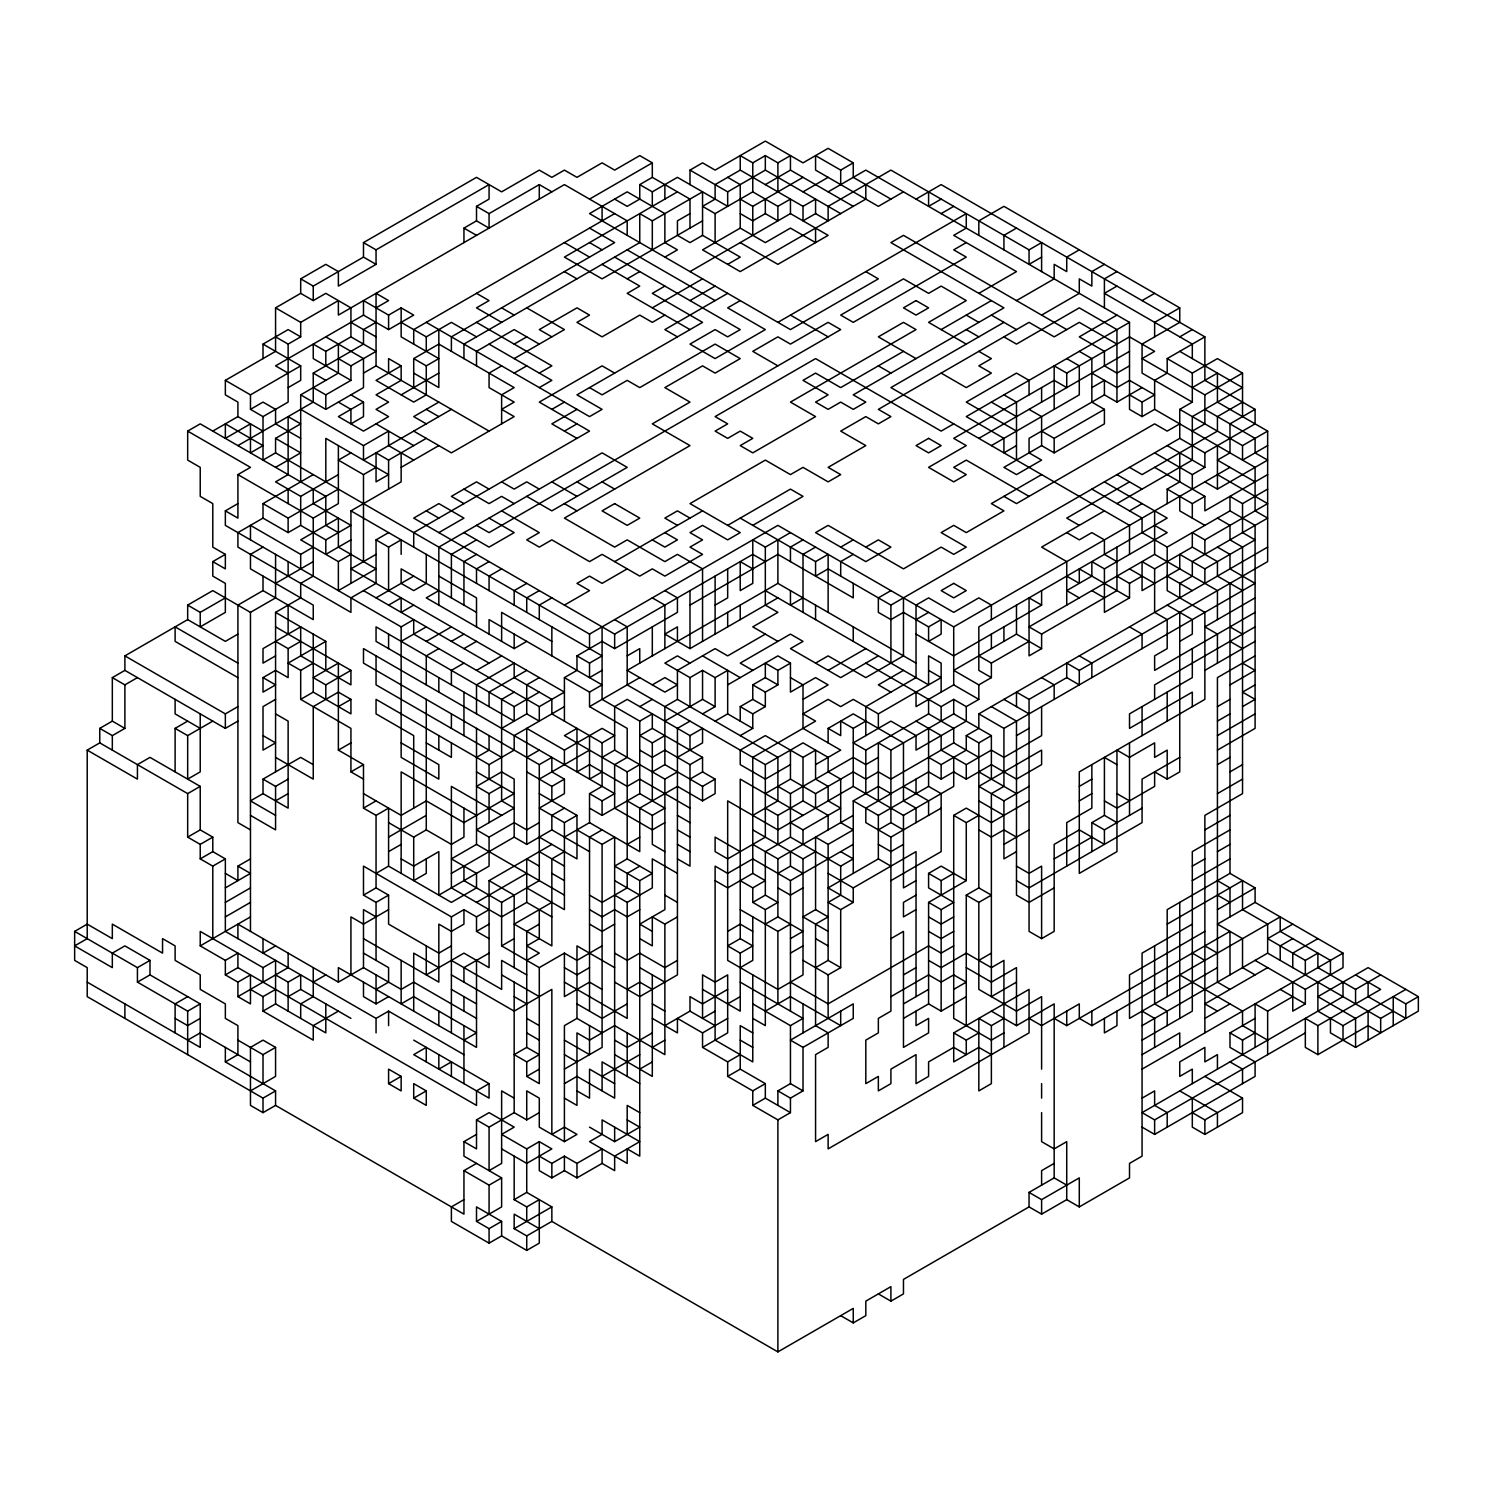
<?xml version="1.0" encoding="UTF-8"?>
<svg xmlns="http://www.w3.org/2000/svg" width="1493" height="1493" viewBox="0 0 1493 1493"><rect width="100%" height="100%" fill="white"/><g stroke="black" fill="none" stroke-linecap="round" stroke-linejoin="round"><path stroke-width="1.5" d="M263.011 431.104L237.91 416.603L237.91 402.102L225.35 394.861L225.35 380.36L275.57 351.359L275.57 307.857L300.69 293.356L300.69 278.855L325.81 264.354L338.37 271.595L338.37 286.096L376.049 264.354L376.049 249.854L489.069 184.609L489.069 199.11L476.51 206.351L476.51 220.852L489.069 228.112L489.069 213.611L539.29 184.609L551.85 191.85M376.049 264.354L363.49 257.095L363.49 242.594L476.51 177.35L501.629 191.85L539.29 170.109L551.85 177.35L564.41 170.109L576.97 177.35L602.09 162.849L614.649 170.109L639.75 155.608L652.31 162.849L652.31 177.35L639.75 184.609L639.75 199.11L627.191 206.351L614.649 199.11M300.69 278.855L313.25 286.096L363.49 257.095M300.69 293.356L313.25 300.597L325.81 293.356L350.93 307.857L350.93 336.858L376.049 351.359L350.93 365.86L338.37 358.6M263.011 358.6L263.011 344.099L288.13 329.598L300.69 336.858L300.69 322.357L338.37 300.597L338.37 315.098L564.41 184.609L627.191 220.852L627.191 235.353M463.95 242.612L463.95 228.112L476.51 220.852M275.57 336.858L288.13 344.099L300.69 336.858M363.49 315.098L363.49 300.597L388.591 315.098L401.15 307.857L413.71 315.098L388.591 329.598L363.49 315.098L275.57 365.86L288.13 373.101M376.049 307.857L388.591 300.597L376.049 293.356L376.049 365.86L489.069 431.104M225.35 597.872L200.23 612.373L200.23 626.873L225.35 612.373L225.35 583.371L212.79 576.111L212.79 561.611L225.35 568.87L225.35 554.37L212.79 547.11L212.79 503.608L200.23 496.367L200.23 467.365L187.67 460.105L187.67 431.104L200.23 423.863L325.81 496.367L325.81 525.368L338.37 532.609M225.35 380.36L250.469 394.861L300.69 365.86L300.69 380.36L288.13 387.601M313.25 387.601L325.81 394.861L350.93 380.36L313.25 358.6L313.25 344.099L325.81 351.359L350.93 336.858M376.049 322.357L363.49 329.598L363.49 344.099L313.25 373.101L313.25 402.102L237.91 445.605M589.53 199.11L652.31 162.849M212.79 431.104L237.91 416.603M250.469 394.861L250.469 409.362L263.011 402.102L275.57 409.362L275.57 423.863L300.69 438.363M250.469 409.362L263.011 416.603L288.13 402.102L288.13 344.099M300.69 481.866L300.69 394.861L338.37 373.101L338.37 344.099M614.649 213.611L413.71 329.598L413.71 344.099M639.75 184.609L652.31 191.85L677.43 177.35L727.67 206.351L727.67 191.85L689.99 170.109L689.99 184.609M689.99 170.109L702.55 162.849L715.11 170.109L765.33 141.107L803.01 162.849L828.13 148.348L853.25 162.849L853.25 177.35L890.91 199.11M363.49 373.101L376.049 365.86M401.15 322.357L426.27 336.858L451.39 322.357L476.51 336.858M677.43 191.85L564.41 257.095L602.09 278.855L702.55 220.852M263.011 416.603L263.011 460.105L275.57 452.864L275.57 438.363L300.69 423.863L288.13 416.603L288.13 474.606L275.57 481.866L300.69 496.367L338.37 474.606M300.69 394.861L325.81 409.362L363.49 387.601L363.49 358.6L325.81 336.858M338.37 402.102L350.93 409.362L350.93 423.863L363.49 416.603L363.49 402.102L338.37 416.603L363.49 431.104L388.591 416.603L376.049 409.362L388.591 402.102L376.049 394.861L401.15 380.36L401.15 365.86L376.049 380.36L413.71 402.102L426.27 394.861L426.27 365.86L438.83 358.6L401.15 336.858L401.15 307.857M413.71 387.601L413.71 358.6L438.83 344.099L514.171 387.601L501.629 394.861L501.629 423.863M463.95 358.6L463.95 344.099L639.75 242.594L639.75 213.611L652.31 220.852L702.55 191.85L702.55 235.353L740.229 257.095L727.67 264.354M853.25 206.351L790.45 170.109L790.45 155.608L777.89 162.849L765.33 155.608L752.771 162.849L740.229 155.608L740.229 170.109L715.11 184.609L715.11 199.11L702.55 206.351L715.11 213.611L752.771 191.85L777.89 206.351L790.45 199.11L790.45 213.611L689.99 271.595M376.049 554.37L350.93 568.87L564.41 692.117L539.29 706.618L413.71 634.114L413.71 619.614L401.15 626.873L225.35 525.368L225.35 510.867L237.91 518.108L237.91 474.606L250.469 467.365L187.67 431.104M689.99 213.611L677.43 220.852L677.43 235.353L689.99 242.612L702.55 235.353M727.67 191.85L765.33 170.109L840.69 213.611M275.57 467.365L300.69 452.864L275.57 438.363M401.15 394.861L438.83 373.101M765.33 184.609L790.45 170.109M225.35 510.867L237.91 503.608M514.171 344.099L526.73 336.858M627.191 278.855L639.75 271.595M664.87 257.095L677.43 249.854L664.87 242.612L664.87 213.611L627.191 191.85L589.53 213.592L790.45 329.598L878.351 278.855L865.809 271.595M740.229 199.11L752.771 206.351L803.01 177.35M388.591 532.609L376.049 539.869L376.049 583.371L350.93 597.872L350.93 612.373L237.91 547.11L237.91 532.609L263.011 518.108L263.011 503.608L313.25 474.606M350.93 452.864L338.37 460.105L363.49 474.606L376.049 467.365M300.69 409.362L363.49 445.605L388.591 431.104L388.591 445.605L413.71 460.105M438.83 402.102L413.71 416.603L426.27 423.863M501.629 365.86L489.069 373.101L489.069 387.601L514.171 402.102L501.629 409.362L514.171 416.603L451.39 452.864L413.71 431.104M514.171 358.6L564.41 329.598L526.73 307.857M815.57 228.093L815.57 242.594L790.45 228.112L765.33 242.612L740.229 228.112L702.55 249.854L740.229 271.595L865.809 199.092L865.809 184.609M777.89 206.351L777.89 220.852L765.33 213.611L752.771 220.852L740.229 213.611M803.01 191.85L828.13 177.35M903.47 191.85L878.351 206.351L815.57 170.109L815.57 155.608L840.69 170.109L853.25 162.849M451.39 409.362L363.49 460.105L363.49 445.605M514.171 373.101L526.73 365.86M664.87 286.096L652.31 293.356L702.55 322.357L576.97 394.861L602.09 409.362L589.53 416.603L426.27 322.357M803.01 206.351L815.57 199.11L815.57 213.611L803.01 220.852L803.01 206.351L740.229 170.109M828.13 191.85L865.809 170.109L1129.51 322.357L1129.51 409.362L1142.07 416.603L1154.63 409.362L1255.09 467.365L1255.09 510.867L1267.65 518.108L1192.31 561.611L1192.31 576.111L1179.75 583.371L1179.75 597.872M212.79 561.611L225.35 554.37M263.011 503.608L288.13 518.108L338.37 489.107M325.81 481.866L325.81 438.363L388.591 474.606L376.049 481.866L376.049 452.864L388.591 460.105L426.27 438.363M539.29 373.101L551.85 365.86L476.51 322.357M652.31 307.857L702.55 278.855M263.011 547.11L250.469 554.37L250.469 568.87L313.25 605.113L313.25 619.614L263.011 590.612L237.91 605.113L237.91 822.624L250.469 829.884M263.011 518.108L288.13 532.609L300.69 525.368L325.81 539.869L350.93 525.368L313.25 503.608L313.25 489.107M237.91 474.606L313.25 518.108L338.37 503.608L338.37 445.605M401.15 467.365L438.83 445.605M539.29 387.601L551.85 380.36L489.069 344.099M664.87 315.098L652.31 322.357L639.75 315.098L602.09 336.858L576.97 322.357L589.53 315.098L576.97 307.857L539.29 329.598L551.85 336.858M689.99 300.597L715.11 286.096M237.91 721.119L225.35 728.379L124.889 670.376L124.889 655.875L187.67 619.614L187.67 605.113L212.79 590.612L250.469 612.373L275.57 597.872L275.57 554.37M350.93 583.371L350.93 510.867L401.15 481.866L401.15 452.864M727.67 293.356L664.87 329.598L677.43 336.858M250.469 539.869L250.469 525.368L300.69 554.37L313.25 547.11M551.85 409.362L564.41 402.102M740.229 300.597L727.67 307.857L765.33 329.598L715.11 358.6L689.99 344.099L715.11 329.598L727.67 336.858L740.229 329.598L614.649 257.095M916.03 199.11L941.15 184.609L1204.87 336.858L1204.87 380.36L1255.09 409.362L1255.09 423.863L1204.87 452.864L1179.75 438.363L890.91 605.113L828.13 568.87L815.57 576.111L815.57 561.611L740.229 518.108M112.33 677.617L124.889 684.876L124.889 728.379L112.33 721.119L112.33 677.617L124.889 670.376M275.57 583.371L313.25 561.611M350.93 539.869L325.81 554.37L325.81 539.869M576.97 409.362L551.85 423.863L576.97 438.363M941.15 199.11L928.59 206.351L928.59 191.85M124.889 684.876L137.431 677.617M338.37 561.611L338.37 590.612L376.049 568.87L338.37 547.11L338.37 518.108L300.69 539.869L338.37 561.611L350.93 554.37M564.41 431.104L576.97 423.863M941.15 213.611L953.71 206.351M237.91 634.114L225.35 641.374L187.67 619.614M275.57 771.881L275.57 612.373L300.69 597.872L300.69 583.371L313.25 576.111L313.25 518.108M376.049 539.869L388.591 547.11L401.15 539.869L401.15 554.37M777.89 322.357L966.27 213.611L966.27 228.112L953.71 235.353L1016.49 271.595L978.829 293.356M87.21 982.133L200.23 1047.395L200.23 1003.893L149.991 974.892L149.991 960.391L124.889 945.89L112.33 953.131L112.33 967.632L74.65 945.89L87.21 938.63L87.21 750.121L99.77 742.879L99.77 728.379L112.33 721.119M438.83 532.609L463.95 518.108L438.83 503.608L413.71 518.108L614.649 634.114L752.771 554.37L765.33 561.611M99.77 728.379L112.33 735.62L124.889 728.379M966.27 242.594L953.71 249.854L966.27 257.095L853.25 322.357L840.69 315.098L903.47 278.855L928.59 293.356L941.15 286.096L966.27 300.597L928.59 322.357L966.27 344.099M275.57 655.875L263.011 663.116L263.011 648.615L300.69 626.873L300.69 655.875L350.93 684.876L350.93 670.376L275.57 626.873M275.57 641.374L288.13 648.615L300.69 641.374M376.049 597.872L413.71 576.111M476.51 539.869L451.39 554.37L451.39 597.872M1016.49 228.093L1003.931 235.353L1003.931 249.854M175.11 771.881L175.11 728.379L187.67 721.119M263.011 677.617L275.57 684.876L263.011 692.117L263.011 677.617L275.57 670.376L288.13 677.617L288.13 648.615M275.57 612.373L325.81 641.374L288.13 663.116L300.69 670.376L313.25 663.116M388.591 605.113L401.15 597.872L401.15 612.373L413.71 605.113M476.51 554.37L463.95 561.611L463.95 605.113M200.23 713.878L200.23 771.881L187.67 779.122L187.67 735.62L212.79 721.119M124.889 655.875L225.35 713.878L237.91 706.618M438.83 590.612L426.27 597.872L514.171 648.615L526.73 641.374M489.069 561.611L476.51 568.87L476.51 583.371M815.57 213.611L828.13 220.852L828.13 206.351L890.91 170.109L1029.05 249.854L1041.61 242.594L1041.61 271.595M275.57 699.377L263.011 706.618L263.011 750.121L275.57 742.879L263.011 735.62M501.629 568.87L489.069 576.111L489.069 590.612M1041.61 257.095L1029.05 264.354L1029.05 249.854M300.69 670.376L300.69 699.377L313.25 692.117L350.93 713.878L350.93 699.377L338.37 692.117L313.25 706.618L313.25 779.122L275.57 757.38M325.81 699.377L325.81 684.876L350.93 670.376M401.15 641.374L426.27 626.873M903.47 351.359L840.69 387.601L815.57 373.101L803.01 380.36L828.13 394.861L815.57 402.102L828.13 409.362L840.69 402.102L853.25 409.362L865.809 402.102L853.25 394.861L1003.931 307.857L890.91 242.594L903.47 235.353L1066.73 329.598M941.15 329.598L991.371 300.597M1079.29 249.854L1066.73 257.095L1066.73 271.595L1054.17 264.354L1054.17 278.855L1016.49 300.597M426.27 641.374L451.39 626.873M526.73 583.371L514.171 590.612L514.171 605.113M187.67 793.623L200.23 786.382L200.23 829.884L187.67 837.125L187.67 793.623L99.77 742.879M338.37 706.618L350.93 699.377M438.83 648.615L426.27 655.875L426.27 684.876M451.39 641.374L463.95 634.114M539.29 590.612L526.73 597.872L526.73 612.373M1003.931 322.357L890.91 387.601L1129.51 525.368L1129.51 554.37M1104.409 264.354L1091.85 271.595L1091.85 286.096L1079.29 278.855L1079.29 293.356L1041.61 315.098M463.95 648.615L476.51 641.374M551.85 597.872L539.29 605.113L539.29 619.614M614.649 561.611L702.55 510.867M1116.951 271.595L1104.409 278.855L1104.409 307.857M275.57 815.383L250.469 800.883L263.011 793.623L263.011 779.122L300.69 757.38L313.25 764.621M463.95 663.116L451.39 670.376L451.39 684.876M564.41 605.113L589.53 590.612L576.97 583.371L589.53 576.111L602.09 583.371L627.191 568.87M1116.951 286.096L1104.409 293.356L1192.31 344.099L1192.31 358.6M263.011 779.122L275.57 786.382L288.13 779.122M325.81 684.876L313.25 677.617L338.37 663.116L338.37 750.121L350.93 742.879M476.51 670.376L501.629 655.875M727.67 525.368L790.45 489.107L803.01 496.367L752.771 525.368M200.23 844.385L212.79 837.125L212.79 851.626L200.23 858.886L200.23 844.385L187.67 837.125M275.57 800.883L288.13 793.623M1116.951 315.098L1079.29 336.858L1104.409 351.359L1104.409 365.86L1116.951 373.101L1129.51 365.86M1142.07 300.597L1154.63 293.356M476.51 1163.402L463.95 1170.643L463.95 1214.145L275.57 1105.399L275.57 1090.898L263.011 1098.139L87.21 996.633L87.21 967.632L74.65 960.391L74.65 931.389L87.21 924.13L112.33 938.63L112.33 924.13L162.55 953.131L162.55 938.63L175.11 945.89L175.11 960.391L200.23 974.892L200.23 989.392L225.35 1003.893L225.35 1018.394L237.91 1025.635L237.91 1054.637L225.35 1061.896L225.35 1047.395M300.69 699.377L350.93 728.379L350.93 771.881L363.49 764.621L363.49 808.124L376.049 815.383L388.591 808.124L388.591 866.127L451.39 902.388L476.51 887.887L476.51 873.386L451.39 858.886L476.51 844.385L476.51 728.379M526.73 670.376L489.069 692.117L489.069 706.618M275.57 452.864L589.53 634.114L777.89 525.368L953.71 626.873L1229.989 467.365M953.71 423.863L941.15 431.104L815.57 358.6L715.11 416.603L727.67 423.863L715.11 431.104L727.67 438.363L740.229 431.104L752.771 438.363L740.229 445.605L752.771 452.864L815.57 416.603L790.45 402.102L916.03 329.598L903.47 322.357L878.351 336.858L916.03 358.6M1129.51 322.357L966.27 416.603L1003.931 438.363L1003.931 452.864L1016.49 445.605M200.23 858.886L212.79 866.127L225.35 858.886L225.35 931.389L376.049 1018.394L388.591 1011.134L463.95 1054.637M514.171 692.117L501.629 699.377L501.629 800.883L514.171 808.124L476.51 829.884L489.069 837.125L514.171 822.624L526.73 829.884L539.29 822.624M539.29 677.617L526.73 684.876L526.73 713.878L501.629 728.379M564.41 721.119L564.41 677.617L576.97 670.376L576.97 655.875L602.09 641.374L614.649 648.615L677.43 612.373L677.43 597.872L664.87 590.612M752.771 568.87L740.229 561.611L740.229 590.612L752.771 583.371L752.771 539.869L765.33 547.11L790.45 532.609M1054.17 409.362L1054.17 365.86L1066.73 373.101L1129.51 336.858L1154.63 351.359L1142.07 358.6L1204.87 394.861L1242.531 373.101L1242.531 416.603M1154.63 409.362L1154.63 380.36L1167.19 373.101L1167.19 358.6L1192.31 373.101L1192.31 402.102L1142.07 373.101L1142.07 344.099L1179.75 322.357L1179.75 307.857L1154.63 322.357L1154.63 336.858M225.35 873.386L237.91 880.627L237.91 866.127L250.469 858.886M514.171 706.618L514.171 721.119L376.049 641.374L376.049 626.873L514.171 706.618L539.29 692.117M576.97 655.875L589.53 663.116L602.09 655.875L350.93 510.867M689.99 605.113L777.89 554.37L853.25 597.872L853.25 583.371M803.01 539.869L790.45 547.11L790.45 561.611M978.829 438.363L1129.51 351.359M225.35 887.887L250.469 873.386L237.91 866.127M363.49 808.124L376.049 800.883M602.09 670.376L589.53 677.617L589.53 663.116M627.191 655.875L639.75 648.615L639.75 663.116M715.11 605.113L727.67 597.872L727.67 568.87M815.57 547.11L803.01 554.37L803.01 612.373M991.371 445.605L1079.29 394.861L1079.29 365.86L1066.73 358.6M1091.85 387.601L1104.409 380.36L1104.409 394.861L1116.951 402.102L1142.07 387.601M1179.75 336.858L1192.31 329.598M225.35 902.388L250.469 887.887M476.51 757.38L489.069 750.121L489.069 735.62M564.41 706.618L514.171 735.62L514.171 750.121L489.069 764.621L376.049 699.377L376.049 713.878L413.71 735.62L413.71 808.124M564.41 677.617L589.53 692.117L602.09 684.876L489.069 619.614L489.069 634.114M916.03 663.116L777.89 583.371L627.191 670.376L664.87 692.117L677.43 684.876L664.87 677.617L652.31 684.876M815.57 561.611L828.13 554.37L828.13 612.373M840.69 547.11L853.25 539.869M1104.409 394.861L1029.05 438.363L1029.05 452.864L1041.61 460.105L1016.49 474.606L1003.931 467.365L1041.61 445.605L1054.17 452.864L1104.409 423.863L1104.409 409.362L1091.85 402.102L1091.85 358.6L1079.29 351.359M1167.19 358.6L1204.87 336.858M74.65 931.389L137.431 967.632L149.991 960.391M225.35 916.889L250.469 902.388M589.53 692.117L589.53 706.618L639.75 677.617M677.43 641.374L677.43 626.873L664.87 634.114L689.99 648.615L777.89 597.872M853.25 554.37L840.69 561.611L840.69 576.111M865.809 547.11L878.351 539.869L890.91 547.11L865.809 561.611L815.57 532.609L828.13 525.368L903.47 568.87L941.15 547.11L953.71 554.37L966.27 547.11L941.15 532.609L953.71 525.368L966.27 532.609L1003.931 510.867L991.371 503.608L1041.61 474.606M1041.61 431.104L1054.17 438.363L1104.409 409.362M137.431 967.632L137.431 982.133L149.991 974.892M263.011 982.133L263.011 967.632L200.23 931.389L200.23 945.89L250.469 916.889M388.591 837.125L426.27 815.383M526.73 757.38L539.29 750.121M803.01 597.872L790.45 605.113L790.45 590.612M1129.51 394.861L1142.07 402.102L1154.63 394.861L1129.51 380.36L1116.951 387.601L1091.85 373.101M1192.31 373.101L1217.43 358.6L1242.531 373.101M388.591 851.626L401.15 844.385M388.591 822.624L413.71 837.125L426.27 829.884L451.39 844.385L463.95 837.125L463.95 808.124M564.41 808.124L551.85 815.383L551.85 829.884L526.73 844.385L514.171 837.125L514.171 779.122L501.629 771.881L476.51 786.382L489.069 793.623L501.629 786.382M564.41 837.125L589.53 822.624L589.53 793.623L602.09 800.883L614.649 793.623L363.49 648.615L363.49 663.116L539.29 764.621L551.85 757.38L551.85 771.881L564.41 779.122L564.41 793.623L539.29 808.124L564.41 822.624L576.97 815.383L576.97 858.886L539.29 837.125M526.73 844.385L526.73 728.379L564.41 750.121L602.09 728.379L614.649 735.62L602.09 742.879L551.85 713.878L551.85 699.377L514.171 677.617L514.171 663.116L476.51 684.876L476.51 713.878M639.75 706.618L652.31 699.377M689.99 663.116L677.43 655.875L664.87 663.116L689.99 677.617L702.55 670.376L715.11 677.617L727.67 670.376L727.67 713.878L752.771 728.379L752.771 713.878L765.33 706.618L765.33 692.117L777.89 684.876L777.89 670.376L765.33 663.116L765.33 677.617L752.771 684.876L752.771 699.377L740.229 706.618L740.229 721.119M765.33 634.114L727.67 655.875L715.11 648.615L677.43 670.376L677.43 699.377L664.87 706.618L664.87 764.621L702.55 786.382L715.11 779.122L715.11 793.623L702.55 800.883L677.43 786.382L639.75 808.124L639.75 851.626L589.53 822.624M1192.31 387.601L1217.43 373.101L1217.43 402.102L1267.65 431.104L1267.65 561.611L1079.29 670.376L1066.73 663.116L1066.73 677.617L1079.29 684.876L1079.29 670.376M225.35 960.391L237.91 953.131L237.91 967.632L225.35 974.892L225.35 960.391L200.23 945.89M376.049 873.386L388.591 866.127M539.29 779.122L589.53 750.121M602.09 626.873L602.09 699.377L639.75 721.119L652.31 713.878L652.31 728.379L702.55 757.38L702.55 771.881L689.99 779.122M1179.75 438.363L1179.75 409.362L1192.31 402.102M187.67 996.633L175.11 1003.893L175.11 1032.895M275.57 945.89L263.011 953.131L263.011 938.63M489.069 909.629L476.51 916.889L463.95 909.629L451.39 916.889L363.49 866.127L363.49 895.128L376.049 887.887L388.591 895.128L388.591 924.13L438.83 953.131L451.39 945.89M551.85 800.883L551.85 786.382L564.41 779.122M602.09 757.38L614.649 750.121L664.87 779.122L677.43 771.881M652.31 728.379L639.75 735.62L652.31 742.879L664.87 735.62M664.87 721.119L702.55 699.377L715.11 706.618L715.11 677.617M727.67 684.876L777.89 655.875L790.45 663.116L790.45 692.117L815.57 677.617L828.13 684.876L803.01 699.377M890.91 590.612L878.351 597.872L878.351 612.373L890.91 619.614L903.47 612.373L928.59 626.873L941.15 619.614L941.15 634.114L928.59 641.374L928.59 626.873M1179.75 423.863L1167.19 431.104L1154.63 423.863L1016.49 503.608L1003.931 496.367M137.431 982.133L187.67 1011.134L200.23 1003.893M237.91 982.133L250.469 974.892L250.469 1003.893L237.91 996.633L237.91 982.133L225.35 974.892M263.011 967.632L275.57 960.391L275.57 1003.893L263.011 1011.134L263.011 996.633L250.469 989.392M363.49 895.128L376.049 902.388L388.591 895.128M602.09 771.881L589.53 779.122L589.53 735.62M689.99 721.119L677.43 728.379L677.43 974.892L639.75 996.633L614.649 982.133M702.55 713.878L715.11 706.618M777.89 670.376L790.45 663.116M1192.31 431.104L1204.87 423.863L1204.87 394.861M1242.531 402.102L1217.43 416.603L1217.43 431.104L1142.07 474.606L1129.51 467.365M200.23 1018.394L187.67 1025.635L175.11 1018.394M237.91 996.633L288.13 967.632L288.13 953.131M388.591 909.629L363.49 924.13L350.93 916.889L350.93 974.892M451.39 873.386L514.171 837.125M589.53 793.623L602.09 786.382L602.09 742.879M689.99 808.124L639.75 779.122L627.191 786.382L589.53 764.621L576.97 771.881L576.97 728.379L564.41 735.62L627.191 771.881L639.75 764.621M614.649 750.121L614.649 706.618L627.191 699.377L689.99 735.62L702.55 728.379L702.55 742.879L677.43 757.38M715.11 721.119L727.67 713.878M815.57 663.116L828.13 655.875L865.809 677.617L903.47 655.875L903.47 597.872M1129.51 481.866L1066.73 518.108L1079.29 525.368M1255.09 409.362L1229.989 423.863L1229.989 452.864L1217.43 460.105L1255.09 481.866M187.67 1040.136L200.23 1032.895L250.469 1061.896M263.011 996.633L275.57 989.392M275.57 974.892L288.13 982.133L300.69 974.892L300.69 989.392L288.13 996.633M652.31 771.881L664.87 764.621M828.13 670.376L865.809 648.615M916.03 619.614L928.59 612.373M1104.409 510.867L1041.61 547.11L1066.73 561.611L1066.73 605.113M1116.951 503.608L1192.31 460.105L1192.31 416.603L1242.531 387.601L1179.75 351.359M313.25 982.133L325.81 974.892M426.27 945.89L426.27 974.892L463.95 953.131L489.069 967.632L489.069 880.627L551.85 844.385M589.53 808.124L602.09 815.383L639.75 793.623L639.75 721.119M639.75 750.121L652.31 757.38L664.87 750.121L689.99 764.621L702.55 757.38M740.229 735.62L752.771 728.379M878.351 655.875L840.69 677.617L790.45 648.615L803.01 641.374L790.45 634.114L740.229 663.116L752.771 670.376M1129.51 510.867L1142.07 503.608M1167.19 503.608L1167.19 489.107L1179.75 481.866L1179.75 452.864M1154.63 452.864L1192.31 474.606L1204.87 467.365L1204.87 452.864M1179.75 409.362L1242.531 445.605L1267.65 431.104M237.91 938.63L237.91 924.13L338.37 982.133L363.49 967.632L363.49 909.629L376.049 916.889M476.51 902.388L526.73 873.386M564.41 851.626L551.85 858.886L551.85 945.89L514.171 924.13L551.85 902.388M602.09 829.884L589.53 837.125L589.53 1011.134M1267.65 445.605L1242.531 460.105L1242.531 445.605M1167.19 489.107L1192.31 503.608L1204.87 496.367L1204.87 510.867L1267.65 474.606M1204.87 481.866L1217.43 489.107L1267.65 460.105L1255.09 452.864L1255.09 438.363L1204.87 409.362M463.95 866.127L463.95 880.627L501.629 902.388L539.29 880.627L539.29 764.621M576.97 829.884L602.09 844.385L614.649 837.125L614.649 1098.139L576.97 1076.397L564.41 1083.638M627.191 800.883L652.31 815.383L664.87 808.124L639.75 793.623M903.47 670.376L878.351 684.876L890.91 692.117M237.91 1040.136L263.011 1054.637L275.57 1047.395L275.57 1076.397L250.469 1090.898M338.37 1011.134L313.25 1025.635L313.25 1040.136L263.011 1011.134M376.049 989.392L388.591 982.133L388.591 967.632L363.49 953.131M476.51 916.889L476.51 931.389L489.069 924.13M551.85 916.889L526.73 902.388L501.629 916.889L451.39 887.887L451.39 786.382L501.629 815.383M627.191 844.385L639.75 837.125M664.87 822.624L652.31 829.884L614.649 808.124L614.649 764.621L627.191 757.38L627.191 728.379L589.53 706.618M614.649 619.614L627.191 626.873L627.191 684.876L765.33 764.621L803.01 742.879L828.13 757.38L828.13 771.881L840.69 779.122L840.69 822.624L853.25 829.884L828.13 844.385L815.57 837.125L815.57 909.629L803.01 916.889L828.13 931.389M828.13 742.879L828.13 728.379L853.25 713.878L903.47 742.879L903.47 800.883L916.03 808.124L916.03 822.624M1041.61 590.612L1041.61 605.113L953.71 655.875L916.03 634.114M1079.29 597.872L1066.73 590.612L1091.85 576.111L1091.85 561.611L1104.409 568.87L1167.19 532.609L1154.63 525.368M363.49 982.133L363.49 996.633L376.049 1003.893L388.591 996.633M627.191 858.886L614.649 866.127L639.75 880.627L652.31 873.386L627.191 858.886L627.191 771.881M790.45 764.621L765.33 779.122L740.229 764.621L740.229 750.121L765.33 735.62L803.01 757.38L815.57 750.121L815.57 779.122L828.13 786.382L828.13 800.883L840.69 808.124L803.01 829.884L790.45 822.624M828.13 728.379L840.69 735.62L840.69 721.119L853.25 728.379L865.809 721.119M715.11 880.627L727.67 887.887L752.771 873.386L752.771 757.38L815.57 721.119L803.01 713.878L828.13 699.377L840.69 706.618L853.25 699.377L878.351 713.878L941.15 677.617L928.59 670.376M1217.43 619.614L1217.43 590.612L1154.63 554.37L1029.05 626.873L1041.61 634.114L1041.61 648.615L1016.49 634.114L953.71 670.376L978.829 684.876L991.371 677.617L991.371 663.116L1029.05 641.374M1091.85 489.107L1142.07 518.108L1142.07 532.609L1167.19 547.11L1229.989 510.867L1255.09 525.368L1255.09 728.379L1217.43 750.121M1229.989 510.867L1229.989 496.367L1242.531 503.608L1267.65 489.107M489.069 953.131L463.95 967.632L463.95 982.133M501.629 902.388L501.629 945.89L514.171 938.63M539.29 924.13L526.73 931.389L526.73 1047.395L539.29 1054.637L526.73 1061.896L514.171 1054.637L526.73 1047.395M639.75 866.127L627.191 873.386L627.191 887.887L602.09 902.388L589.53 895.128M765.33 793.623L790.45 779.122L815.57 793.623L853.25 771.881L865.809 779.122L878.351 771.881L890.91 779.122L953.71 742.879L978.829 757.38M815.57 764.621L840.69 750.121L803.01 728.379L803.01 684.876L790.45 677.617M978.829 684.876L978.829 699.377L953.71 684.876L916.03 706.618L916.03 692.117M1041.61 634.114L1116.951 590.612L1116.951 547.11M1116.951 576.111L1129.51 583.371L1142.07 576.111M1242.531 503.608L1242.531 532.609L1255.09 539.869L1204.87 568.87L1179.75 554.37L1179.75 568.87L1142.07 590.612L1142.07 561.611L1154.63 568.87L1192.31 547.11L1217.43 561.611L1217.43 576.111L1242.531 590.612M1192.31 547.11L1192.31 532.609L1204.87 539.869L1267.65 503.608L1217.43 474.606M752.771 815.383L777.89 800.883L777.89 757.38L677.43 699.377M777.89 786.382L790.45 793.623L853.25 757.38L865.809 764.621L878.351 757.38M978.829 699.377L966.27 706.618L966.27 721.119L916.03 750.121L916.03 735.62L890.91 721.119L853.25 742.879L865.809 750.121L928.59 713.878L953.71 728.379L953.71 742.879M865.809 663.116L941.15 706.618L953.71 699.377L966.27 706.618M1041.61 648.615L1029.05 655.875L1029.05 597.872L1041.61 605.113M1129.51 583.371L1129.51 597.872L1104.409 612.373L1104.409 568.87M275.57 1047.395L263.011 1040.136L250.469 1047.395L250.469 1105.399L263.011 1112.64L275.57 1105.399M526.73 960.391L539.29 953.131L526.73 945.89L539.29 938.63L539.29 909.629M564.41 982.133L627.191 1018.394L627.191 902.388L652.31 887.887L652.31 858.886L677.43 873.386M765.33 808.124L777.89 815.383L803.01 800.883L803.01 757.38M878.351 800.883L878.351 742.879L890.91 750.121L953.71 713.878L991.371 735.62L991.371 779.122M501.629 945.89L539.29 967.632L564.41 953.131L576.97 960.391L602.09 945.89M614.649 924.13L602.09 931.389L589.53 924.13M639.75 909.629L627.191 916.889L614.649 909.629L602.09 916.889L589.53 909.629M853.25 728.379L853.25 786.382L777.89 829.884L727.67 800.883L727.67 960.391L777.89 989.392L803.01 974.892L803.01 858.886L752.771 829.884M928.59 757.38L941.15 764.621L966.27 750.121L966.27 735.62L978.829 728.379L978.829 713.878L1267.65 547.11M790.45 793.623L790.45 837.125L765.33 851.626L765.33 895.128L752.771 902.388L752.771 887.887L765.33 880.627L752.771 873.386M853.25 873.386L853.25 800.883L878.351 786.382L890.91 793.623M1016.49 706.618L1016.49 692.117L1029.05 699.377L1066.73 677.617M451.39 974.892L514.171 1011.134L551.85 989.392L551.85 1134.4L564.41 1127.14L576.97 1134.4L564.41 1141.641L539.29 1127.14L539.29 1098.139L526.73 1090.898L526.73 1119.899L539.29 1112.64M589.53 967.632L576.97 974.892L564.41 967.632M639.75 938.63L652.31 945.89L652.31 916.889L664.87 924.13L677.43 916.889M752.771 844.385L777.89 858.886L853.25 815.383M966.27 735.62L978.829 742.879L991.371 735.62M978.829 713.878L1003.931 728.379L1255.09 583.371L1229.989 568.87L1229.989 554.37L1217.43 547.11M388.591 1083.638L401.15 1076.397L401.15 1090.898L388.591 1083.638L388.591 1069.137L401.15 1076.397M463.95 1040.136L476.51 1032.895L413.71 996.633L401.15 1003.893L401.15 960.391M777.89 873.386L790.45 866.127L790.45 851.626M803.01 858.886L815.57 851.626M853.25 800.883L878.351 815.383L928.59 786.382L941.15 793.623L941.15 851.626L890.91 880.627M978.829 1032.895L966.27 1040.136L966.27 1054.637L953.71 1047.395L928.59 1061.896L928.59 1076.397L916.03 1083.638L916.03 1054.637L890.91 1069.137L890.91 1083.638L878.351 1090.898L878.351 1076.397L865.809 1083.638L865.809 1040.136L878.351 1032.895L878.351 1018.394L890.91 1011.134L890.91 837.125L865.809 822.624L865.809 808.124L928.59 771.881L941.15 779.122L953.71 771.881L966.27 779.122L991.371 764.621L1016.49 779.122L1041.61 764.621L1041.61 750.121L978.829 786.382L1003.931 800.883L1029.05 786.382M916.03 721.119L941.15 735.62L941.15 750.121L966.27 764.621L991.371 750.121L1003.931 757.38L1041.61 735.62L1041.61 706.618M1016.49 735.62L1029.05 728.379M1179.75 641.374L1192.31 634.114L1192.31 619.614L1167.19 605.113M1255.09 597.872L1204.87 626.873L1217.43 634.114L1217.43 663.116M413.71 1098.139L426.27 1090.898L426.27 1105.399L413.71 1098.139L413.71 1083.638L426.27 1090.898M790.45 1011.134L790.45 880.627L853.25 844.385M878.351 829.884L890.91 822.624L890.91 750.121M853.25 786.382L903.47 815.383L953.71 786.382L953.71 757.38M1255.09 612.373L1154.63 670.376L1154.63 655.875L1167.19 648.615L1167.19 619.614L1154.63 612.373L1154.63 568.87M602.09 1032.895L576.97 1018.394L564.41 1025.635L564.41 1141.641M627.191 989.392L639.75 982.133L652.31 989.392M677.43 960.391L664.87 967.632L639.75 953.131L627.191 960.391L614.649 953.131M727.67 931.389L740.229 924.13L752.771 931.389M752.771 902.388L765.33 909.629L777.89 902.388L765.33 895.128M803.01 887.887L790.45 895.128L777.89 887.887M790.45 837.125L840.69 866.127L853.25 858.886L840.69 851.626M890.91 837.125L941.15 808.124M1255.09 626.873L1154.63 684.876L1154.63 699.377M426.27 1061.896L426.27 1047.395L413.71 1054.637L489.069 1098.139L489.069 1083.638L476.51 1090.898L476.51 1105.399L237.91 967.632M627.191 1003.893L602.09 1018.394L576.97 1003.893M740.229 938.63L727.67 945.89L740.229 953.131L752.771 945.89L740.229 938.63L740.229 779.122L803.01 815.383M765.33 924.13L777.89 916.889L803.01 931.389L790.45 938.63M878.351 815.383L878.351 858.886L828.13 887.887L853.25 902.388L853.25 887.887L916.03 851.626L916.03 996.633M903.47 844.385L890.91 851.626L878.351 844.385M1003.931 1032.895L991.371 1040.136L953.71 1018.394L953.71 815.383L966.27 808.124L991.371 822.624L1029.05 800.883M1204.87 670.376L1255.09 641.374M526.73 1061.896L526.73 1076.397L539.29 1069.137M740.229 909.629L777.89 931.389L790.45 924.13M953.71 815.383L966.27 822.624L978.829 815.383M1255.09 655.875L1217.43 677.617L1217.43 982.133L1229.989 989.392M514.171 1156.142L514.171 1199.644L526.73 1206.904L539.29 1199.644L539.29 1243.146L526.73 1250.406L501.629 1235.905L501.629 1221.405L476.51 1206.904L476.51 1221.405L501.629 1206.904L501.629 1177.902L463.95 1156.142L463.95 1141.641L476.51 1148.901L476.51 1119.899L489.069 1112.64L514.171 1127.14L501.629 1134.4L526.73 1148.901L539.29 1141.641L551.85 1148.901L526.73 1163.402L501.629 1148.901M564.41 1069.137L602.09 1047.395L602.09 844.385M740.229 967.632L752.771 960.391L752.771 916.889M840.69 866.127L840.69 895.128L828.13 902.388L840.69 909.629L853.25 902.388M1229.989 684.876L1255.09 670.376L1242.531 663.116M463.95 1141.641L476.51 1134.4M476.51 1119.899L489.069 1127.14L514.171 1112.64L526.73 1119.899M652.31 1032.895L627.191 1047.395L614.649 1040.136M664.87 1025.635L689.99 1011.134L715.11 1025.635M727.67 989.392L702.55 1003.893L689.99 996.633L689.99 1011.134M790.45 953.131L803.01 945.89M916.03 880.627L903.47 887.887L903.47 815.383M928.59 902.388L941.15 909.629L953.71 902.388L928.59 887.887L928.59 873.386L941.15 866.127L966.27 880.627L928.59 902.388L928.59 1003.893L903.47 1018.394M1079.29 786.382L1091.85 779.122M1217.43 706.618L1229.989 699.377M1255.09 684.876L1242.531 692.117L1255.09 699.377L1242.531 706.618M602.09 1076.397L639.75 1054.637M652.31 1047.395L664.87 1040.136M715.11 1011.134L702.55 1018.394L702.55 974.892L715.11 982.133L727.67 974.892L727.67 1032.895L702.55 1047.395L702.55 1032.895L677.43 1018.394L677.43 1032.895L652.31 1018.394M727.67 1003.893L740.229 996.633M916.03 895.128L903.47 902.388L903.47 916.889L916.03 909.629M928.59 873.386L941.15 880.627L953.71 873.386M1003.931 844.385L1029.05 829.884M1079.29 800.883L1091.85 793.623M1217.43 721.119L1229.989 713.878M639.75 1069.137L652.31 1061.896M702.55 1032.895L727.67 1018.394M815.57 967.632L828.13 960.391L840.69 967.632L840.69 909.629M1016.49 851.626L1003.931 858.886L1003.931 800.883M1179.75 757.38L1142.07 779.122L1142.07 822.624L1029.05 887.887L1016.49 880.627M1217.43 735.62L1255.09 713.878M765.33 1011.134L790.45 996.633L840.69 1025.635L840.69 1011.134M803.01 960.391L828.13 974.873L840.69 967.632M890.91 938.63L903.47 931.389L903.47 1047.395L928.59 1032.895L928.59 1018.394L916.03 1025.635L916.03 1011.134M966.27 1025.635L966.27 895.128L978.829 887.887L978.829 742.879M1091.85 851.626L1091.85 822.624L1104.409 815.383L1116.951 822.624M1104.409 800.883L1116.951 808.124L1154.63 786.382L1154.63 771.881L1167.19 779.122L1179.75 771.881L1179.75 612.373M463.95 1199.644L451.39 1206.904L451.39 1221.405L489.069 1243.146L501.629 1235.905M463.95 1170.643L489.069 1185.143L501.629 1177.902M953.71 916.889L941.15 924.13L928.59 916.889M966.27 895.128L978.829 902.388L991.371 895.128L978.829 887.887M1054.17 858.886L1091.85 837.125M1091.85 822.624L1104.409 829.884L1142.07 808.124M1217.43 764.621L1229.989 757.38M539.29 1156.142L551.85 1163.402L564.41 1156.142L576.97 1163.402L602.09 1148.901L602.09 1163.402L576.97 1177.902L564.41 1170.643L551.85 1177.902L539.29 1170.643L539.29 1141.641M702.55 1047.395L727.67 1061.878L740.229 1054.637M752.771 1003.893L790.45 1025.635L803.01 1018.394L740.229 982.133M953.71 931.389L941.15 938.63L928.59 931.389M1229.989 771.881L1242.531 764.621M514.171 1199.644L526.73 1192.403L551.85 1206.904L551.85 1221.405L777.89 1351.893L853.25 1308.391L853.25 1322.891L865.809 1315.65L865.809 1301.149L890.91 1286.649L890.91 1301.149L903.47 1293.89L903.47 1279.408L1029.05 1206.904L1041.61 1214.145L1066.73 1199.644L1079.29 1206.904L1129.51 1177.902L1129.51 1163.402L1142.07 1156.142L1142.07 953.131L1192.31 924.13M589.53 1127.14L614.649 1141.641L639.75 1127.14L627.191 1119.899M727.67 1061.878L727.67 1076.378L740.229 1069.137L765.33 1083.638L765.33 1098.139L790.45 1112.64L790.45 1098.139L777.89 1090.879L777.89 1105.38M903.47 974.892L916.03 967.632M953.71 945.89L941.15 953.131L928.59 945.89L828.13 1003.875L790.45 982.133M1054.17 887.887L1029.05 902.388L1016.49 895.128L1016.49 721.119L991.371 706.618M1217.43 793.623L1242.531 779.122M476.51 1221.405L489.069 1228.646L501.629 1221.405M803.01 1047.377L853.25 1018.394L853.25 1003.893L790.45 1040.136L803.01 1047.377L803.01 1090.879L790.45 1098.139M890.91 996.633L928.59 974.892L941.15 982.133L953.71 974.892L966.27 982.133L953.71 989.392M539.29 1228.646L514.171 1214.145L514.171 1228.646L551.85 1206.904M727.67 1076.378L752.771 1090.879L765.33 1083.638M903.47 1003.893L928.59 989.392M978.829 960.391L991.371 953.131M1204.87 829.884L1229.989 815.383M514.171 1228.646L526.73 1235.905L551.85 1221.405M752.771 1090.879L752.771 1105.38L765.33 1098.139M777.89 1090.879L790.45 1083.638L803.01 1090.879M1029.05 699.377L1029.05 931.389L1041.61 938.63L1054.17 931.389L1054.17 844.385L1079.29 829.884L1104.409 844.385L1104.409 829.884M1229.989 829.884L1192.31 851.626L1192.31 1011.134L1142.07 1040.136M928.59 1003.893L941.15 1011.134L966.27 996.633M1192.31 866.127L1204.87 858.886M1217.43 851.626L1229.989 844.385M752.771 1105.38L777.89 1119.881L790.45 1112.64M1016.49 982.133L991.371 996.633L991.371 793.623L1003.931 786.382L1003.931 728.379M1192.31 880.627L1229.989 858.886M991.371 1054.637L978.829 1047.395L953.71 1061.896L953.71 1032.895L1029.05 989.392L1029.05 1032.895L828.13 1148.882L828.13 1134.381L815.57 1141.641L815.57 1054.637L828.13 1047.377L828.13 1032.876L815.57 1025.635L815.57 924.13L828.13 916.889L815.57 909.629M1255.09 960.391L1305.33 989.392L1343.009 967.632L1343.009 953.131L1255.09 902.388L1255.09 887.887L1229.989 873.386L1167.19 909.629L1167.19 996.633M991.371 1025.635L991.371 1083.638L978.829 1090.898L978.829 1018.394L991.371 1025.635L1003.931 1018.394M1167.19 924.13L1242.531 880.627L1242.531 909.629L1267.65 924.13L1267.65 953.131L1380.67 1018.394L1393.23 1011.134M991.371 1011.134L1016.49 1025.635L1054.17 1003.893L1054.17 1177.902L1066.73 1185.143M1217.43 909.629L1255.09 887.887M1204.87 931.389L1129.51 974.892L1129.51 1018.394L1217.43 967.632M1255.09 902.388L1217.43 924.13L1242.531 938.63L1242.531 967.632L1255.09 974.892M1054.17 1018.394L1066.73 1025.635L1229.989 931.389L1229.989 974.892M1029.05 1018.394L1041.61 1025.635L1079.29 1003.893L1079.29 1018.394L1091.85 1025.635L1280.21 916.889L1280.21 931.389L1330.45 960.391L1330.45 974.892M1292.77 924.13L1267.65 938.63L1305.33 960.391L1317.89 953.131L1317.89 967.632L1355.569 989.392L1380.67 974.892M1142.07 1025.635L1267.65 953.131M1292.77 938.63L1280.21 945.89L1280.21 960.391M1267.65 967.632L1204.87 1003.893L1217.43 1011.134M1317.89 938.63L1292.77 953.131L1292.77 967.632M1142.07 1054.637L1179.75 1032.895L1179.75 1047.395M1204.87 1018.394L1229.989 1003.893M1142.07 1069.137L1343.009 953.131M1142.07 1127.14L1154.63 1134.4L1255.09 1076.397L1255.09 1061.896L1229.989 1047.395L1229.989 1032.895L1255.09 1018.394M1255.09 1047.395L1255.09 1003.893L1267.65 1011.134L1292.77 996.633M1142.07 1098.139L1154.63 1090.898L1154.63 1105.399L1167.19 1112.64L1167.19 1127.14M1229.989 1032.895L1242.531 1040.136L1255.09 1032.895M1305.33 989.392L1305.33 1003.893L1292.77 1011.134L1292.77 982.133M1054.17 1163.402L1041.61 1170.643L1041.61 1185.143M1029.05 1206.904L1029.05 1192.403L1054.17 1177.902M1343.009 982.133L1343.009 996.633L1142.07 1112.64L1154.63 1119.899L1305.33 1032.895M1380.67 1018.394L1380.67 1032.895L1368.111 1025.635L1317.89 1054.637L1305.33 1047.395L1305.33 1018.394L1317.89 1025.635L1380.67 989.392L1355.569 974.892M1029.05 1192.403L1041.61 1199.644L1079.29 1177.902L1079.29 1206.904M1317.89 982.133L1317.89 1011.134L1343.009 1025.635L1405.79 989.392M1192.31 1112.64L1204.87 1119.899L1242.531 1098.139L1242.531 1112.64L1204.87 1134.4L1192.31 1127.14L1192.31 1098.139M1393.23 1025.635L1393.23 996.633L1405.79 1003.893L1418.35 996.633L1418.35 1011.134L1355.569 1047.395L1330.45 1032.895L1330.45 1018.394M1179.75 307.857L1003.931 206.351L978.829 220.852L978.829 235.353M1116.951 344.099L1079.29 322.357L1054.17 336.858L1029.05 322.357L878.351 409.362L890.91 416.603L878.351 423.863L865.809 416.603L840.69 431.104L865.809 445.605L828.13 467.365L840.69 474.606L828.13 481.866L803.01 467.365L790.45 474.606L765.33 460.105L689.99 503.608L740.229 532.609L727.67 539.869L702.55 525.368L689.99 532.609L702.55 539.869L689.99 547.11L702.55 554.37L664.87 576.111L652.31 568.87L639.75 576.111L602.09 554.37L589.53 561.611L551.85 539.869L539.29 547.11L526.73 539.869L539.29 532.609L501.629 510.867M991.371 315.098L1016.49 329.598M727.67 177.35L740.229 184.609L740.229 228.112M790.45 213.611L828.13 235.353L777.89 264.354L740.229 242.612M966.27 315.098L978.829 322.357M1003.931 336.858L1016.49 344.099L1079.29 307.857L1116.951 329.598L1116.951 402.102M966.27 329.598L978.829 336.858M1167.19 445.605L1204.87 467.365M978.829 351.359L991.371 358.6L978.829 365.86L991.371 373.101L966.27 387.601L941.15 373.101M652.31 177.35L689.99 199.11L689.99 228.112M1154.63 467.365L1204.87 496.367M1003.931 394.861L1016.49 402.102L1016.49 460.105M1029.05 409.362L1041.61 416.603L1041.61 445.605M1217.43 518.108L1229.989 525.368L1229.989 539.869L1242.531 547.11L1242.531 793.623L1204.87 815.383L1204.87 1032.895M991.371 402.102L1016.49 416.603M1116.951 474.606L1142.07 489.107M1204.87 525.368L1179.75 510.867L1179.75 496.367M1016.49 431.104L966.27 402.102L1016.49 373.101L1029.05 380.36L1029.05 394.861M1104.409 481.866L1167.19 518.108L978.829 626.873L978.829 670.376L991.371 677.617M790.45 315.098L828.13 336.858M878.351 365.86L890.91 373.101M589.53 228.093L614.649 242.594L451.39 336.858L451.39 351.359M627.191 249.854L715.11 300.597M589.53 242.594L602.09 249.854M1029.05 496.367L966.27 460.105L953.71 467.365L966.27 474.606L953.71 481.866L928.59 467.365L966.27 445.605L953.71 438.363L1054.17 380.36L1066.73 387.601L1066.73 373.101M1167.19 576.111L1192.31 590.612M564.41 242.594L589.53 257.095M602.09 264.354L639.75 286.096L627.191 293.356L689.99 329.598M777.89 365.86L752.771 351.359L777.89 336.858L790.45 344.099L828.13 322.357L840.69 329.598L489.069 532.609L476.51 525.368M1066.73 532.609L1079.29 539.869L1091.85 532.609L1104.409 539.869L1104.409 554.37L1116.951 561.611M1129.51 568.87L1154.63 583.371M1229.989 626.873L1242.531 634.114M476.51 206.351L489.069 213.611M1229.989 641.374L1242.531 648.615M564.41 271.595L576.97 278.855M1129.51 597.872L1079.29 568.87L1079.29 583.371L1066.73 576.111M463.95 228.112L476.51 235.353M1091.85 590.612L1104.409 597.872M1129.51 626.873L1142.07 634.114L1142.07 648.615M476.51 293.356L489.069 300.597L476.51 307.857L501.629 322.357M501.629 307.857L514.171 315.098M614.649 373.101L602.09 365.86L539.29 402.102L589.53 431.104L413.71 532.609L413.71 547.11M363.49 242.594L376.049 249.854M539.29 344.099L514.171 329.598L476.51 351.359L476.51 365.86M1079.29 655.875L1091.85 663.116L1091.85 677.617M589.53 387.601L602.09 394.861L627.191 380.36L639.75 387.601L715.11 344.099L740.229 358.6L715.11 373.101L702.55 365.86L664.87 387.601L689.99 402.102L652.31 423.863L689.99 445.605L564.41 518.108L614.649 547.11L627.191 539.869L664.87 561.611L677.43 554.37L702.55 568.87L702.55 641.374M1041.61 677.617L1054.17 684.876L1054.17 699.377M978.829 655.875L991.371 663.116M350.93 322.357L376.049 336.858M413.71 358.6L426.27 365.86M689.99 518.108L677.43 510.867L664.87 518.108L677.43 525.368M1003.931 699.377L1029.05 713.878M1116.951 764.621L1104.409 757.38L1104.409 815.383M401.15 365.86L388.591 358.6L388.591 373.101M413.71 373.101L438.83 387.601L438.83 329.598M602.09 481.866L614.649 489.107M275.57 307.857L300.69 322.357M576.97 481.866L589.53 489.107M664.87 532.609L677.43 539.869L664.87 547.11L652.31 539.869M765.33 590.612L928.59 684.876L928.59 655.875L941.15 663.116L941.15 692.117M1116.951 793.623L1129.51 800.883M426.27 409.362L438.83 416.603M551.85 481.866L576.97 496.367M539.29 489.107L526.73 481.866L514.171 489.107L501.629 481.866M564.41 503.608L576.97 510.867M1217.43 880.627L1229.989 887.887L1229.989 916.889M1418.35 996.633L1368.111 967.632L1317.89 996.633L1355.569 1018.394L1355.569 1047.395M263.011 344.099L300.69 365.86M313.25 373.101L325.81 380.36M350.93 394.861L363.49 402.102M526.73 496.367L551.85 510.867L627.191 467.365L602.09 452.864L438.83 547.11L438.83 605.113M777.89 641.374L752.771 626.873L777.89 612.373L765.33 605.113L765.33 547.11M1217.43 895.128L1229.989 902.388M376.049 423.863L413.71 445.605M489.069 489.107L476.51 481.866L451.39 496.367L463.95 503.608M514.171 503.608L501.629 496.367L489.069 503.608L463.95 489.107M978.829 771.881L1016.49 793.623M652.31 597.872L664.87 605.113L664.87 648.615M489.069 518.108L514.171 532.609L489.069 547.11L463.95 532.609M765.33 677.617L777.89 684.876M978.829 800.883L1003.931 815.383M702.55 655.875L740.229 677.617M752.771 684.876L765.33 692.117M1016.49 837.125L1003.931 829.884L991.371 837.125L978.829 829.884M1204.87 945.89L1217.43 953.131M1280.21 989.392L1305.33 1003.893M426.27 510.867L438.83 518.108M752.771 699.377L765.33 706.618M903.47 786.382L928.59 800.883L928.59 815.383M1192.31 953.131L1204.87 960.391M740.229 706.618L752.771 713.878M1016.49 866.127L1029.05 873.386L1041.61 866.127L1041.61 938.63M1179.75 974.892L1242.531 1011.134L1242.531 1025.635L1267.65 1040.136M890.91 822.624L903.47 829.884M438.83 576.111L476.51 597.872L476.51 626.873M551.85 641.374L501.629 612.373L501.629 641.374M476.51 612.373L401.15 568.87L401.15 583.371L413.71 590.612L426.27 583.371L426.27 554.37M803.01 800.883L828.13 815.383L828.13 829.884M878.351 858.886L890.91 866.127M1142.07 1011.134L1154.63 1018.394L1154.63 1047.395M1229.989 1061.896L1242.531 1069.137L1242.531 1083.638M702.55 771.881L715.11 779.122M363.49 590.612L489.069 663.116M1204.87 1076.397L1242.531 1098.139M828.13 873.386L853.25 887.887M526.73 713.878L539.29 721.119L539.29 706.618M790.45 866.127L803.01 873.386M966.27 967.632L991.371 982.133L1016.49 967.632L1016.49 1025.635M1179.75 1090.898L1217.43 1112.64L1217.43 1127.14M677.43 815.383L689.99 822.624M740.229 851.626L715.11 837.125L715.11 851.626L727.67 858.886L765.33 837.125L765.33 764.621M790.45 880.627L752.771 858.886L727.67 873.386L715.11 866.127L715.11 1040.136L752.771 1061.896L752.771 974.892M928.59 960.391L941.15 967.632L966.27 953.131L991.371 967.632L1003.931 960.391L1003.931 1047.395M677.43 829.884L689.99 837.125M677.43 844.385L689.99 851.626M740.229 880.627L752.771 887.887M501.629 757.38L376.049 684.876L376.049 655.875M526.73 771.881L551.85 786.382M664.87 851.626L652.31 844.385L652.31 815.383M677.43 858.886L689.99 866.127L689.99 764.621M815.57 938.63L828.13 945.89M539.29 793.623L576.97 815.383M953.71 1032.895L966.27 1040.136M187.67 605.113L200.23 612.373M426.27 742.879L451.39 757.38L451.39 742.879M476.51 771.881L514.171 793.623L463.95 822.624L426.27 800.883L401.15 815.383L363.49 793.623M401.15 742.879L438.83 764.621L438.83 779.122L401.15 757.38L401.15 626.873M551.85 829.884L589.53 851.626M664.87 895.128L677.43 902.388M237.91 663.116L175.11 626.873L175.11 641.374L237.91 677.617M614.649 880.627L639.75 895.128M476.51 815.383L401.15 771.881L401.15 873.386M539.29 851.626L564.41 866.127M614.649 895.128L627.191 902.388M275.57 713.878L288.13 721.119L288.13 808.124L263.011 793.623M338.37 750.121L363.49 764.621M539.29 866.127L526.73 858.886L526.73 902.388M551.85 873.386L564.41 880.627M652.31 931.389L639.75 924.13L664.87 909.629L664.87 779.122M350.93 771.881L363.49 779.122M476.51 844.385L564.41 895.128M526.73 887.887L564.41 909.629L564.41 822.624M702.55 989.392L740.229 1011.134L740.229 953.131M752.771 1018.394L765.33 1025.635L765.33 909.629M489.069 880.627L514.171 895.128L514.171 967.632M639.75 967.632L664.87 982.133M752.771 1032.895L740.229 1025.635L740.229 1069.137M200.23 728.379L175.11 713.878L175.11 699.377M614.649 967.632L576.97 945.89L576.97 1018.394M740.229 1040.136L752.771 1047.395M175.11 728.379L187.67 735.62M401.15 858.886L413.71 866.127L438.83 851.626L438.83 895.128L489.069 866.127L489.069 837.125M652.31 1003.893L664.87 1011.134M602.09 989.392L589.53 982.133L564.41 996.633L564.41 953.131M476.51 931.389L489.069 938.63M200.23 786.382L149.991 757.38L137.431 764.621L137.431 779.122L87.21 750.121M250.469 815.383L275.57 829.884L275.57 786.382M526.73 974.892L501.629 960.391L501.629 989.392L451.39 960.391M501.629 974.892L539.29 996.633M514.171 996.633L526.73 1003.893M614.649 1054.637L652.31 1076.397L652.31 974.892M200.23 829.884L212.79 837.125M438.83 967.632L413.71 953.131L413.71 1011.134M526.73 1018.394L539.29 1025.635M564.41 1040.136L589.53 1054.637L589.53 1025.635M639.75 1083.638L602.09 1061.896L602.09 1090.898M212.79 851.626L225.35 858.886M363.49 938.63L438.83 982.133L438.83 924.13L451.39 931.389L463.95 924.13L463.95 909.629M451.39 989.392L476.51 1003.893M526.73 1032.895L539.29 1040.136M564.41 1054.637L576.97 1061.896M614.649 1083.638L589.53 1069.137L589.53 1098.139L576.97 1090.898M476.51 1018.394L413.71 982.133L401.15 989.392L363.49 967.632M639.75 1112.64L627.191 1105.399L627.191 1134.4M526.73 1076.397L539.29 1083.638L539.29 967.632M564.41 1098.139L576.97 1105.399L576.97 1032.895L589.53 1040.136L614.649 1025.635L664.87 1054.637L664.87 924.13M878.351 1293.89L890.91 1301.149M413.71 1040.136L489.069 1083.638M514.171 1098.139L501.629 1090.898L501.629 1163.402L489.069 1170.643L489.069 1127.14M300.69 989.392L350.93 1018.394M602.09 1163.402L614.649 1170.643L614.649 1156.142L639.75 1141.641L602.09 1119.899L602.09 1134.4L589.53 1141.641L627.191 1163.402L627.191 1148.901L639.75 1156.142L639.75 880.627M840.69 1315.65L853.25 1322.891M275.57 1003.893L325.81 1032.895L325.81 1003.893M225.35 1061.896L275.57 1090.898M1405.79 1003.893L1405.79 1018.394L1368.111 996.633L1368.111 982.133M1368.111 1011.134L1368.111 1040.136M1355.569 989.392L1355.569 1003.893M1343.009 1025.635L1343.009 1040.136M1317.89 1025.635L1317.89 1054.637M1305.33 960.391L1305.33 974.892M1267.65 1011.134L1267.65 1054.637M1242.531 1040.136L1242.531 1054.637M1229.989 583.371L1229.989 873.386M1217.43 445.605L1217.43 489.107M1217.43 1069.137L1217.43 1054.637L1204.87 1061.896L1204.87 1047.395L1179.75 1061.896L1179.75 1076.397L1192.31 1069.137L1192.31 1083.638M1204.87 539.869L1204.87 554.37M1204.87 568.87L1204.87 583.371M1204.87 1119.899L1204.87 1134.4M1192.31 474.606L1192.31 489.107M1192.31 503.608L1192.31 518.108M1192.31 648.615L1192.31 677.617L1129.51 713.878L1129.51 728.379L1192.31 692.117L1192.31 706.618M1179.75 902.388L1179.75 1018.394M1167.19 547.11L1167.19 590.612L1204.87 612.373L1204.87 699.377L1079.29 771.881L1079.29 873.386L1116.951 851.626L1116.951 750.121L1129.51 757.38L1154.63 742.879L1154.63 757.38L1167.19 750.121L1167.19 779.122M1167.19 692.117L1167.19 721.119M1167.19 1025.635L1167.19 1011.134L1154.63 1003.893L1154.63 945.89M1154.63 510.867L1154.63 554.37M1154.63 1119.899L1154.63 1134.4M1142.07 402.102L1142.07 416.603M1142.07 706.618L1142.07 735.62M1129.51 742.879L1129.51 815.383M1116.951 1011.134L1116.951 1025.635L1104.409 1032.895L1104.409 1018.394M1091.85 764.621L1091.85 808.124L1066.73 822.624L1066.73 866.127M1091.85 1011.134L1091.85 1025.635M1066.73 1011.134L1066.73 1025.635M1066.73 1199.644L1066.73 1141.641L1054.17 1148.901L1041.61 1141.641L1041.61 1112.64M1054.17 438.363L1054.17 452.864M1041.61 387.601L1041.61 402.102M1041.61 1069.137L1041.61 996.633L1016.49 1011.134L978.829 989.392L978.829 902.388M1041.61 1083.638L1041.61 1098.139M1041.61 1199.644L1041.61 1214.145M1016.49 605.113L1016.49 634.114M1003.931 626.873L1003.931 641.374M991.371 619.614L991.371 605.113L978.829 597.872L953.71 612.373L928.59 597.872L916.03 605.113L916.03 677.617L865.809 706.618L865.809 735.62M991.371 634.114L991.371 648.615M966.27 764.621L966.27 779.122M966.27 822.624L966.27 880.627M953.71 626.873L953.71 684.876M953.71 699.377L953.71 713.878M941.15 706.618L941.15 721.119M941.15 764.621L941.15 779.122M941.15 880.627L941.15 895.128M941.15 909.629L941.15 1011.134M928.59 699.377L928.59 713.878M928.59 728.379L928.59 786.382M916.03 779.122L916.03 793.623M890.91 605.113L890.91 663.116M878.351 713.878L878.351 728.379M865.809 750.121L865.809 793.623M853.25 626.873L853.25 641.374M840.69 170.109L840.69 184.609M828.13 844.385L828.13 960.391M828.13 974.873L828.13 1018.375M815.57 605.113L815.57 619.614M815.57 793.623L815.57 808.124M803.01 829.884L803.01 844.385M803.01 1003.893L803.01 1032.895M790.45 750.121L790.45 779.122M790.45 1025.635L790.45 1083.638M777.89 162.849L777.89 191.85M777.89 539.869L777.89 583.371M777.89 815.383L777.89 844.385M777.89 858.886L777.89 916.889M777.89 931.389L777.89 1003.893M777.89 1119.881L777.89 1351.893M765.33 155.608L765.33 170.109M765.33 199.11L765.33 213.611M752.771 162.849L752.771 191.85M752.771 206.351L752.771 235.353M740.229 605.113L740.229 619.614M727.67 612.373L727.67 626.873M715.11 213.611L715.11 242.612M715.11 576.111L715.11 634.114M702.55 670.376L702.55 699.377M702.55 786.382L702.55 800.883M689.99 590.612L689.99 648.615M689.99 677.617L689.99 706.618M689.99 735.62L689.99 750.121M664.87 184.609L664.87 199.11M652.31 191.85L652.31 206.351M652.31 220.852L652.31 249.854M652.31 626.873L652.31 655.875M652.31 742.879L652.31 800.883M627.191 1032.895L627.191 1076.397M614.649 634.114L614.649 648.615M614.649 1127.14L614.649 1141.641M602.09 206.351L602.09 220.852M602.09 800.883L602.09 815.383M589.53 634.114L589.53 648.615M576.97 1163.402L576.97 1177.902M564.41 750.121L564.41 764.621M564.41 1156.142L564.41 1170.643M551.85 626.873L551.85 655.875M551.85 1163.402L551.85 1177.902M539.29 184.609L539.29 199.11M526.73 1148.901L526.73 1192.403M526.73 1206.904L526.73 1221.405M526.73 1235.905L526.73 1250.406M514.171 634.114L514.171 648.615M514.171 982.133L514.171 1112.64M489.069 764.621L489.069 779.122M489.069 793.623L489.069 822.624M489.069 1185.143L489.069 1214.145M489.069 1228.646L489.069 1243.146M476.51 960.391L476.51 1047.395L338.37 967.632L338.37 982.133M463.95 692.117L463.95 735.62M463.95 996.633L463.95 1011.134M463.95 1025.635L463.95 1083.638M451.39 713.878L451.39 728.379M451.39 916.889L451.39 1032.895M451.39 1076.397L451.39 1061.896L438.83 1069.137L438.83 1054.637M438.83 677.617L438.83 692.117M438.83 735.62L438.83 750.121M438.83 1011.134L438.83 1025.635M426.27 336.858L426.27 351.359M426.27 699.377L426.27 829.884M426.27 858.886L426.27 873.386L413.71 880.627L413.71 837.125M388.591 315.098L388.591 329.598M388.591 460.105L388.591 489.107M388.591 547.11L388.591 590.612M388.591 634.114L388.591 648.615M388.591 1011.134L388.591 1025.635M376.049 815.383L376.049 887.887M376.049 902.388L376.049 960.391M376.049 974.892L376.049 1003.893M376.049 1018.394L376.049 1032.895M363.49 474.606L363.49 561.611M350.93 365.86L350.93 380.36M325.81 351.359L325.81 365.86M325.81 394.861L325.81 409.362M325.81 641.374L325.81 670.376M313.25 286.096L313.25 300.597M313.25 634.114L313.25 692.117M313.25 967.632L313.25 996.633L300.69 1003.893L300.69 1018.394M300.69 496.367L300.69 525.368M300.69 554.37L300.69 568.87M288.13 489.107L288.13 503.608M288.13 518.108L288.13 532.609M288.13 561.611L288.13 576.111M288.13 605.113L288.13 634.114M288.13 982.133L288.13 1011.134M263.011 576.111L263.011 590.612M263.011 1054.637L263.011 1083.638M263.011 1098.139L263.011 1112.64M250.469 612.373L250.469 931.389M225.35 713.878L225.35 728.379M212.79 866.127L212.79 938.63M187.67 1011.134L187.67 1054.637M124.889 1003.893L124.889 1018.394M112.33 735.62L112.33 750.121M250.469 423.863L225.35 438.363L225.35 423.863L263.011 445.605L250.469 452.864L250.469 423.863M916.03 300.597L903.47 307.857L916.03 315.098L928.59 307.857L916.03 300.597M614.649 503.608L602.09 510.867L627.191 525.368L639.75 518.108L614.649 503.608M928.59 438.363L916.03 445.605L928.59 452.864L941.15 445.605L928.59 438.363M953.71 583.371L941.15 590.612L953.71 597.872L966.27 590.612L953.71 583.371"/></g></svg>
